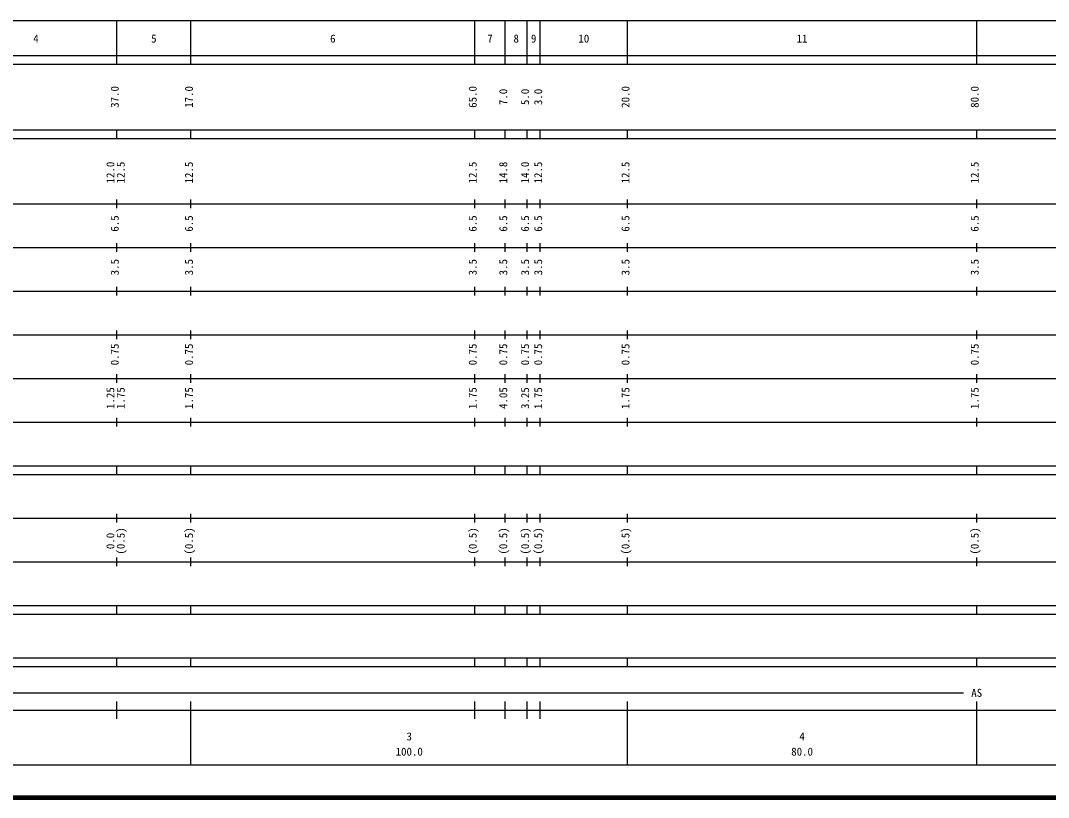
# Model space of a CAD drawing. Units: millimetres on the paper, enlarged 1000 times. Extents: x 40000 to 680000, y 20000 to 380000.
# Drawn here: x 228960 to 464434, y 20000 to 198000 of the extents above; entities that cross this region are included whole.
import ezdxf
from ezdxf.enums import TextEntityAlignment as Align

# ---------------------------------------------------------------- set-up
doc = ezdxf.new("R2010")
doc.units = ezdxf.units.MM
doc.header["$LTSCALE"] = 1000
doc.layers.add('M-TTL', color=2, linetype='Continuous', lineweight=140)
doc.layers.add('M-TTL-BAND', color=7, linetype='Continuous', lineweight=25)
doc.styles.add('ＭＳ ゴシック', font='')
doc.styles.get('ＭＳ ゴシック').set_extended_font_data('MS Gothic')

msp = doc.modelspace()

# ---------------------------------------------------------------- linework, layer by layer
at = {"layer": 'M-TTL'}
msp.add_line((40000, 20000), (680000, 20000), dxfattribs=at)
at = {"layer": 'M-TTL-BAND'}
for p, q in [((68000, 198000), (579000, 198000)), ((251000, 188000), (251000, 198000)), ((268000, 188000), (268000, 198000)), ((333000, 188000), (333000, 198000)), ((340000, 188000), (340000, 198000)), ((345000, 188000), (345000, 198000)), ((348000, 188000), (348000, 198000)), ((368000, 188000), (368000, 198000)), ((448000, 188000), (448000, 198000)), ((40000, 190000), (579000, 190000)), ((40000, 188000), (579000, 188000)), ((40000, 173000), (579000, 173000)), ((251000, 171000), (251000, 173000)), ((268000, 171000), (268000, 173000)), ((333000, 171000), (333000, 173000)), ((340000, 171000), (340000, 173000)), ((345000, 171000), (345000, 173000)), ((348000, 171000), (348000, 173000)), ((368000, 171000), (368000, 173000)), ((448000, 171000), (448000, 173000)), ((40000, 171000), (579000, 171000)), ((40000, 156000), (579000, 156000)), ((251000, 155000), (251000, 157000)), ((268000, 155000), (268000, 157000)), ((333000, 155000), (333000, 157000)), ((340000, 155000), (340000, 157000)), ((345000, 155000), (345000, 157000)), ((348000, 155000), (348000, 157000)), ((368000, 155000), (368000, 157000)), ((448000, 155000), (448000, 157000)), ((46000, 146000), (579000, 146000)), ((251000, 145000), (251000, 147000)), ((268000, 145000), (268000, 147000)), ((333000, 145000), (333000, 147000)), ((340000, 145000), (340000, 147000)), ((345000, 145000), (345000, 147000)), ((348000, 145000), (348000, 147000)), ((368000, 145000), (368000, 147000)), ((448000, 145000), (448000, 147000)), ((251000, 135000), (251000, 137000)), ((268000, 135000), (268000, 137000)), ((333000, 135000), (333000, 137000)), ((340000, 135000), (340000, 137000)), ((345000, 135000), (345000, 137000)), ((348000, 135000), (348000, 137000)), ((368000, 135000), (368000, 137000)), ((448000, 135000), (448000, 137000)), ((52000, 136000), (579000, 136000)), ((46000, 126000), (579000, 126000)), ((251000, 125000), (251000, 127000)), ((268000, 125000), (268000, 127000)), ((333000, 125000), (333000, 127000)), ((340000, 125000), (340000, 127000)), ((345000, 125000), (345000, 127000)), ((348000, 125000), (348000, 127000)), ((368000, 125000), (368000, 127000)), ((448000, 125000), (448000, 127000)), ((52000, 116000), (579000, 116000)), ((251000, 115000), (251000, 117000)), ((268000, 115000), (268000, 117000)), ((333000, 115000), (333000, 117000)), ((340000, 115000), (340000, 117000)), ((345000, 115000), (345000, 117000)), ((348000, 115000), (348000, 117000)), ((368000, 115000), (368000, 117000)), ((448000, 115000), (448000, 117000)), ((46000, 106000), (579000, 106000)), ((251000, 105000), (251000, 107000)), ((268000, 105000), (268000, 107000)), ((333000, 105000), (333000, 107000)), ((340000, 105000), (340000, 107000)), ((345000, 105000), (345000, 107000)), ((348000, 105000), (348000, 107000)), ((368000, 105000), (368000, 107000)), ((448000, 105000), (448000, 107000)), ((40000, 96000), (579000, 96000)), ((251000, 94000), (251000, 96000)), ((268000, 94000), (268000, 96000)), ((333000, 94000), (333000, 96000)), ((340000, 94000), (340000, 96000)), ((345000, 94000), (345000, 96000)), ((348000, 94000), (348000, 96000)), ((368000, 94000), (368000, 96000)), ((448000, 94000), (448000, 96000)), ((40000, 94000), (579000, 94000)), ((251000, 83000), (251000, 85000)), ((268000, 83000), (268000, 85000)), ((333000, 83000), (333000, 85000)), ((340000, 83000), (340000, 85000)), ((345000, 83000), (345000, 85000)), ((348000, 83000), (348000, 85000)), ((368000, 83000), (368000, 85000)), ((448000, 83000), (448000, 85000)), ((49000, 84000), (579000, 84000)), ((40000, 74000), (579000, 74000)), ((251000, 73000), (251000, 75000)), ((268000, 73000), (268000, 75000)), ((333000, 73000), (333000, 75000)), ((340000, 73000), (340000, 75000)), ((345000, 73000), (345000, 75000)), ((348000, 73000), (348000, 75000)), ((368000, 73000), (368000, 75000)), ((448000, 73000), (448000, 75000)), ((40000, 64000), (579000, 64000)), ((251000, 62000), (251000, 64000)), ((268000, 62000), (268000, 64000)), ((333000, 62000), (333000, 64000)), ((340000, 62000), (340000, 64000)), ((345000, 62000), (345000, 64000)), ((348000, 62000), (348000, 64000)), ((368000, 62000), (368000, 64000)), ((448000, 62000), (448000, 64000)), ((40000, 62000), (579000, 62000)), ((40000, 52000), (579000, 52000)), ((251000, 50000), (251000, 52000)), ((268000, 50000), (268000, 52000)), ((333000, 50000), (333000, 52000)), ((340000, 50000), (340000, 52000)), ((345000, 50000), (345000, 52000)), ((348000, 50000), (348000, 52000)), ((368000, 50000), (368000, 52000)), ((448000, 50000), (448000, 52000)), ((40000, 50000), (579000, 50000)), ((71000, 44000), (445000, 44000)), ((251000, 38000), (251000, 42000)), ((268000, 27500), (268000, 42000)), ((333000, 38000), (333000, 42000)), ((340000, 38000), (340000, 42000)), ((345000, 38000), (345000, 42000)), ((348000, 38000), (348000, 42000)), ((368000, 27500), (368000, 42000)), ((448000, 27500), (448000, 42000)), ((40000, 40000), (579000, 40000)), ((68000, 27500), (579000, 27500))]:
    msp.add_line(p, q, dxfattribs=at)

# ---------------------------------------------------------------- texts
at = {"layer": 'M-TTL-BAND', "style": 'ＭＳ ゴシック'}
for s, p in [('4', (232500, 192405)), ('5', (259500, 192405)), ('6', (300500, 192405)), ('7', (336500, 192405)), ('8', (342500, 192405)), ('9', (346500, 192405)), ('10', (358000, 192405)), ('11', (408000, 192405)), ('AS', (448000, 42500)), ('3', (318000, 32523)), ('4', (408000, 32523)), ('100.0', (318000, 29033)), ('80.0', (408000, 29033))]:
    msp.add_text(s, height=1833, dxfattribs=at).set_placement(p, align=Align.BOTTOM_CENTER)
for s, p in [('37.0', (252000, 180500)), ('17.0', (269000, 180500)), ('65.0', (334000, 180500)), ('7.0', (341000, 180500)), ('5.0', (346000, 180500)), ('3.0', (349000, 180500)), ('20.0', (369000, 180500)), ('80.0', (449000, 180500)), ('12.0', (251000, 163174)), ('12.5', (253370, 163174)), ('12.5', (269000, 163174)), ('12.5', (334000, 163174)), ('14.8', (341000, 163174)), ('14.0', (346000, 163174)), ('12.5', (349000, 163174)), ('12.5', (369000, 163174)), ('12.5', (449000, 163174)), ('6.5', (252000, 151500)), ('6.5', (269000, 151500)), ('6.5', (334000, 151500)), ('6.5', (341000, 151500)), ('6.5', (346000, 151500)), ('6.5', (349000, 151500)), ('6.5', (369000, 151500)), ('6.5', (449000, 151500)), ('3.5', (252000, 141500)), ('3.5', (269000, 141500)), ('3.5', (334000, 141500)), ('3.5', (341000, 141500)), ('3.5', (346000, 141500)), ('3.5', (349000, 141500)), ('3.5', (369000, 141500)), ('3.5', (449000, 141500)), ('0.75', (252000, 121500)), ('0.75', (269000, 121500)), ('0.75', (334000, 121500)), ('0.75', (341000, 121500)), ('0.75', (346000, 121500)), ('0.75', (349000, 121500)), ('0.75', (369000, 121500)), ('0.75', (449000, 121500)), ('1.25', (251000, 111500)), ('1.75', (253370, 111500)), ('1.75', (269000, 111500)), ('1.75', (334000, 111500)), ('4.05', (341000, 111500)), ('3.25', (346000, 111500)), ('1.75', (349000, 111500)), ('1.75', (369000, 111500)), ('1.75', (449000, 111500)), ('0.0', (251000, 78764)), ('(0.5)', (253370, 78764)), ('(0.5)', (269000, 78764)), ('(0.5)', (334000, 78764)), ('(0.5)', (341000, 78764)), ('(0.5)', (346000, 78764)), ('(0.5)', (349000, 78764)), ('(0.5)', (369000, 78764)), ('(0.5)', (449000, 78764))]:
    msp.add_text(s, height=1833, rotation=90, dxfattribs=at).set_placement(p, align=Align.BOTTOM_CENTER)

doc.saveas('drawing.dxf')
